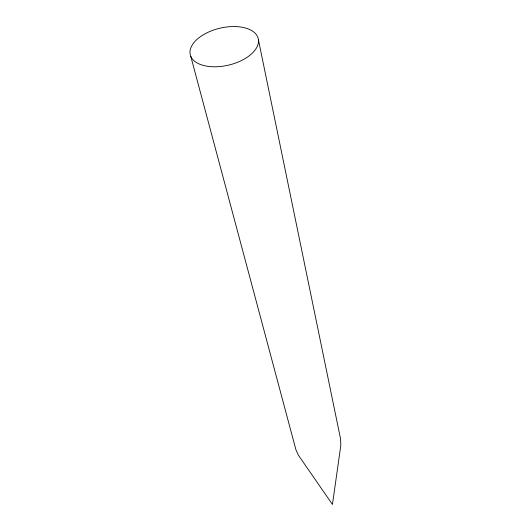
<?xml version="1.0" encoding="UTF-8"?>
<svg xmlns="http://www.w3.org/2000/svg" width="531" height="531" viewBox="0 0 531 531"><rect width="100%" height="100%" fill="white"/><g stroke="black" fill="none" stroke-linecap="round" stroke-linejoin="round"><path stroke-width="0.8" d="M190.788 56.366L295.913 449.737L298.356 455.153L332.452 504.45L340.822 445.363L340.583 439.004L258.424 39.752A34.927 18.963 -13.3 0 0 205.132 33.752A34.927 18.963 -13.3 0 0 209.148 66.494A34.927 18.963 -13.3 0 0 258.424 39.752"/></g></svg>
